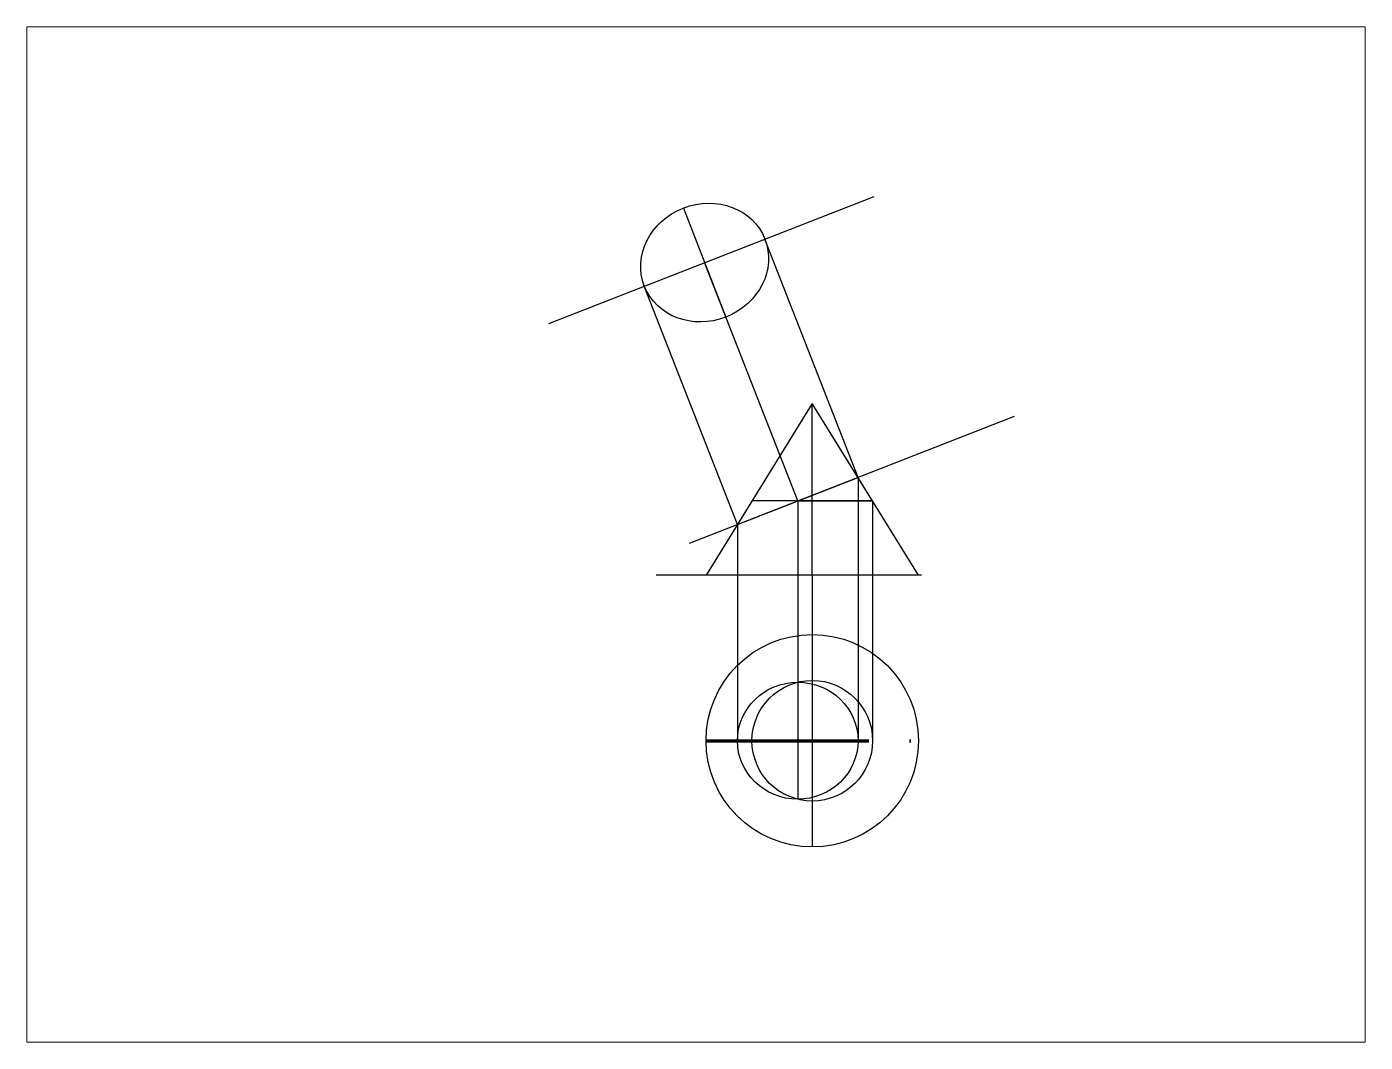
# Paper-space layout 'Лист1' of a CAD drawing. Header units: millimetres. Extents: x 26 to 231, y 20 to 176.
# The model-space entities are those that its viewports show. They can reach past a viewport. Long polylines and large blocks are cut down to what shows.
import ezdxf

# ---------------------------------------------------------------- set-up
doc = ezdxf.new("R2010")
doc.units = ezdxf.units.MM
doc.linetypes.add('ACAD_ISO10W100', pattern=[18, 12, -3, 0, -3])

msp = doc.modelspace()

# ---------------------------------------------------------------- linework, layer by layer
for p, q in [((125.72, 257.62), (229.78, 298.26)), ((205.34, 200.78), (175.54, 277.08)), ((170.65, 187.23), (274.71, 227.87)), ((210, 177), (160, 177)), ((245, 177), (205, 177))]:
    msp.add_line(p, q)
at = {"color": 3}
for p, q in [((168.73, 294.52), (182.36, 259.63)), ((205.34, 142.73), (205.34, 105.27))]:
    msp.add_line(p, q, dxfattribs=at)
at = {"color": 18, "true_color": 0x000000}
for p, q in [((224.64, 208.32), (194.84, 284.62)), ((186.04, 193.24), (156.24, 269.54)), ((210, 232), (176, 177)), ((210, 177), (210, 232)), ((244, 177), (210, 232)), ((224.64, 208.32), (224.64, 124)), ((205.34, 200.78), (205.34, 142.73)), ((229.3, 200.78), (229.3, 124)), ((186.04, 193.24), (186.04, 124)), ((210, 177), (210, 90))]:
    msp.add_line(p, q, dxfattribs=at)
at = {"color": 1}
msp.add_line((186.04, 193.24), (224.64, 208.32), dxfattribs=at)
at = {"color": 6}
for p, q in [((229.3, 200.78), (190.7, 200.78)), ((205.34, 200.78), (229.3, 200.78))]:
    msp.add_line(p, q, dxfattribs=at)
at = {"linetype": 'ACAD_ISO10W100', "lineweight": 100}
msp.add_line((176, 124), (244, 124), dxfattribs=at)
msp.add_circle((210, 124), 34)
at = {"color": 6}
msp.add_circle((210, 124), 19.3, dxfattribs=at)
at = {"color": 242, "true_color": 0xcd2027}
for centre, major_axis, ratio in [((175.54, 277.08), (-19.3, -7.54), 0.903936), ((205.34, 124), (-19.3, 0), 0.970421)]:
    msp.add_ellipse(centre, major_axis=major_axis, ratio=ratio, dxfattribs=at)

psp = doc.layouts.new('Лист1')

# ---------------------------------------------------------------- viewports
at = {"layer": '0'}
psp.add_viewport(center=(128.5, 97.5), size=(205.6, 156), view_center_point=(172.78, 190.02), view_height=325.0954, dxfattribs=at)

doc.saveas('drawing.dxf')
